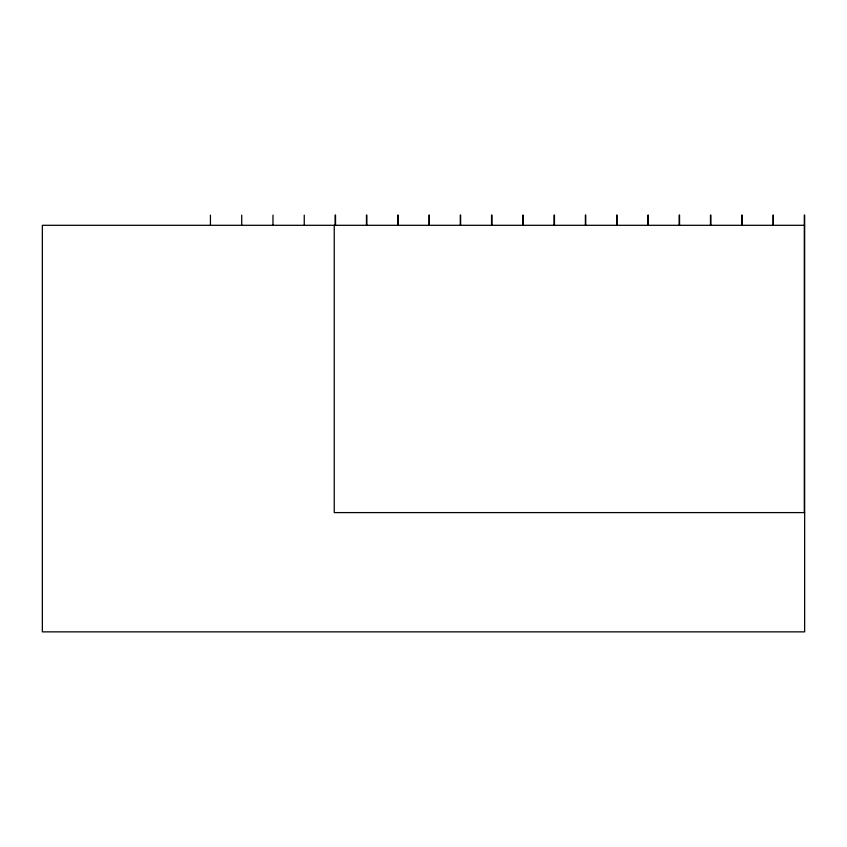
<?xml version="1.0" encoding="UTF-8"?>
<svg xmlns="http://www.w3.org/2000/svg" width="847" height="847" viewBox="0 0 847 847"><rect width="100%" height="100%" fill="white"/><g stroke="black" fill="none" stroke-linecap="round" stroke-linejoin="round"><path stroke-width="1.27" d="M804.65 225.302L42.35 225.302L42.35 631.862L804.65 631.862L804.65 215.138M804.65 512.604L334.247 512.604L334.247 225.302M804.301 215.138L804.301 512.604M773.375 215.138L773.375 225.302M773.025 215.138L773.025 225.302M742.099 215.138L742.099 225.302M741.75 215.138L741.75 225.302M710.824 215.138L710.824 225.302M710.474 215.138L710.474 225.302M679.548 215.138L679.548 225.302M679.199 215.138L679.199 225.302M648.273 215.138L648.273 225.302M647.923 215.138L647.923 225.302M617.008 215.138L617.008 225.302M616.658 215.138L616.658 225.302M585.732 215.138L585.732 225.302M585.383 215.138L585.383 225.302M554.457 215.138L554.457 225.302M554.107 215.138L554.107 225.302M523.181 215.138L523.181 225.302M522.832 215.138L522.832 225.302M491.906 215.138L491.906 225.302M491.556 215.138L491.556 225.302M460.63 215.138L460.63 225.302M460.281 215.138L460.281 225.302M429.355 215.138L429.355 225.302M429.006 215.138L429.006 225.302M398.079 215.138L398.079 225.302M397.73 215.138L397.73 225.302M366.804 215.138L366.804 225.302M366.455 215.138L366.455 225.302M335.528 215.138L335.528 225.302M335.179 215.138L335.179 225.302M304.253 215.138L304.253 225.302M272.978 215.138L272.978 225.302M241.713 215.138L241.713 225.302M210.437 215.138L210.437 225.302"/></g></svg>
